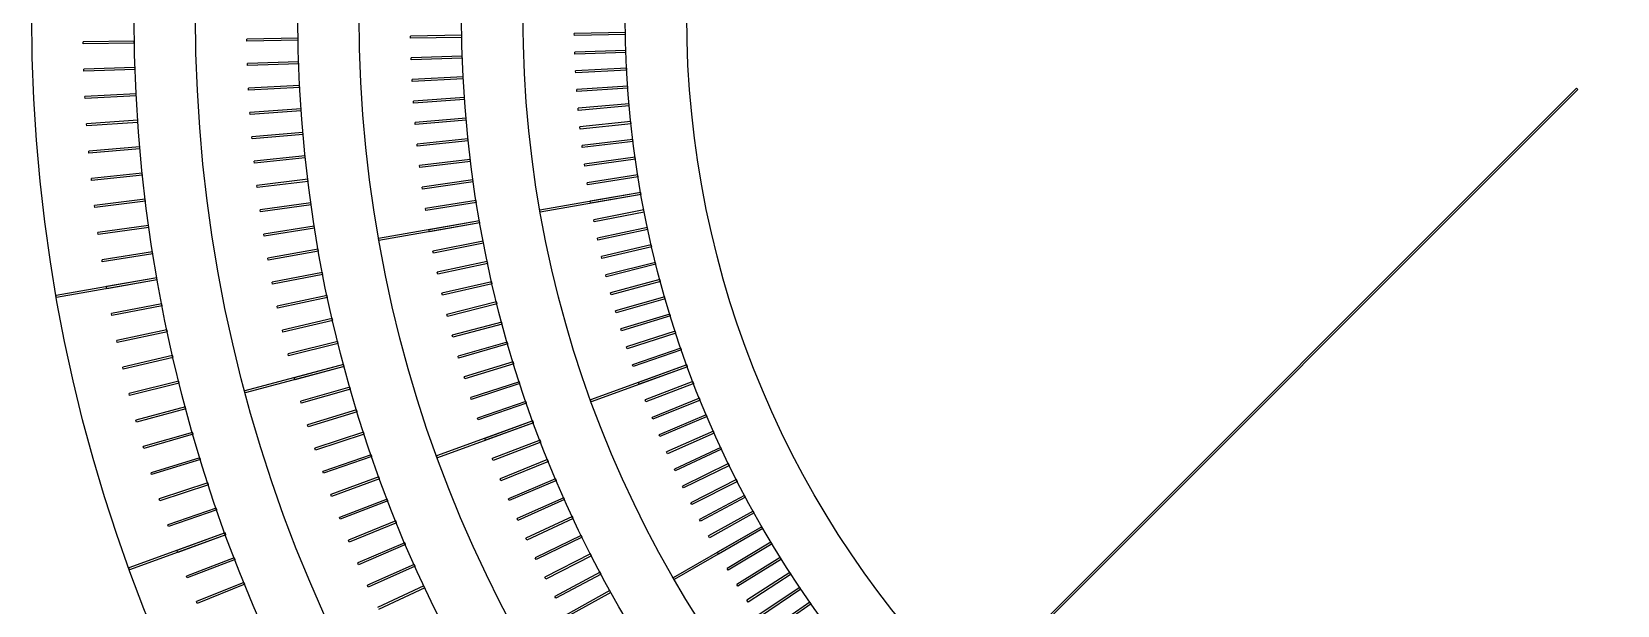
# Model space of a CAD drawing. Header units: millimetres. Extents: x -158 to 158, y -158 to 158.
# Drawn here: x -158 to -3.1, y -57.6 to -1.6 of the extents above; entities that cross this region are included whole.
import ezdxf

# ---------------------------------------------------------------- set-up
doc = ezdxf.new("R2010")
doc.units = ezdxf.units.MM
doc.layers.add('Compound009', color=7, linetype='CONTINUOUS')

msp = doc.modelspace()

# ---------------------------------------------------------------- linework, layer by layer
at = {"layer": 'Compound009'}
for p, q in [((-147.979, -2.48297), (-152.978, -2.57023)), ((-152.975, -2.7702), (-152.978, -2.57023)), ((-147.976, -2.68294), (-152.975, -2.7702)), ((-147.976, -2.68294), (-147.979, -2.48297)), ((-131.982, -2.20373), (-136.981, -2.29099)), ((-136.977, -2.49096), (-136.981, -2.29099)), ((-131.978, -2.4037), (-136.977, -2.49096)), ((-131.978, -2.4037), (-131.982, -2.20373)), ((-115.984, -1.92449), (-120.983, -2.01176)), ((-120.98, -2.21173), (-120.983, -2.01176)), ((-115.981, -2.12446), (-120.98, -2.21173)), ((-115.981, -2.12446), (-115.984, -1.92449)), ((-99.9865, -1.64526), (-104.986, -1.73252)), ((-104.982, -1.93249), (-104.986, -1.73252)), ((-99.983, -1.84523), (-104.982, -1.93249)), ((-99.983, -1.84523), (-99.9865, -1.64526)), ((-131.923, -4.50679), (-136.92, -4.68129)), ((-131.916, -4.70667), (-131.923, -4.50679)), ((-115.933, -3.9484), (-120.93, -4.1229)), ((-120.923, -4.32278), (-120.93, -4.1229)), ((-115.926, -4.14828), (-120.923, -4.32278)), ((-115.926, -4.14828), (-115.933, -3.9484)), ((-99.9426, -3.39001), (-104.94, -3.56451)), ((-104.933, -3.76439), (-104.94, -3.56451)), ((-99.9356, -3.58989), (-104.933, -3.76439)), ((-99.9356, -3.58989), (-99.9426, -3.39001)), ((-147.913, -5.06519), (-152.91, -5.23968)), ((-152.903, -5.43956), (-152.91, -5.23968)), ((-147.906, -5.26506), (-152.903, -5.43956)), ((-147.906, -5.26506), (-147.913, -5.06519)), ((-136.913, -4.88117), (-136.92, -4.68129)), ((-131.916, -4.70667), (-136.913, -4.88117)), ((-115.846, -5.97111), (-120.839, -6.23279)), ((-115.836, -6.17083), (-120.829, -6.43251)), ((-115.836, -6.17083), (-115.846, -5.97111)), ((-99.8682, -5.13373), (-104.861, -5.39541)), ((-104.851, -5.59514), (-104.861, -5.39541)), ((-99.8577, -5.33346), (-104.851, -5.59514)), ((-99.8577, -5.33346), (-99.8682, -5.13373)), ((-147.802, -7.64586), (-152.796, -7.90754)), ((-147.792, -7.84558), (-147.802, -7.64586)), ((-131.824, -6.80848), (-136.817, -7.07016)), ((-136.807, -7.26989), (-136.817, -7.07016)), ((-131.814, -7.00821), (-136.807, -7.26989)), ((-131.814, -7.00821), (-131.824, -6.80848)), ((-120.829, -6.43251), (-120.839, -6.23279)), ((-99.7634, -6.87589), (-104.751, -7.22467)), ((-104.737, -7.42419), (-104.751, -7.22467)), ((-99.7494, -7.0754), (-104.737, -7.42419)), ((-99.7494, -7.0754), (-99.7634, -6.87589)), ((-7.07107, -7.07107), (-66.468, -66.468)), ((-6.92965, -7.21249), (-66.3266, -66.6095)), ((-7.07107, -7.07107), (-6.92965, -7.21249)), ((-152.785, -8.10726), (-152.796, -7.90754)), ((-147.792, -7.84558), (-152.785, -8.10726)), ((-131.685, -9.1081), (-136.673, -9.45688)), ((-131.671, -9.30761), (-131.685, -9.1081)), ((-115.724, -7.99199), (-120.712, -8.34078)), ((-120.698, -8.54029), (-120.712, -8.34078)), ((-115.71, -8.19151), (-120.698, -8.54029)), ((-115.71, -8.19151), (-115.724, -7.99199)), ((-99.6282, -8.61595), (-104.609, -9.05173)), ((-104.592, -9.25097), (-104.609, -9.05173)), ((-99.6108, -8.81519), (-104.592, -9.25097)), ((-99.6108, -8.81519), (-99.6282, -8.61595)), ((-147.646, -10.2242), (-152.634, -10.573)), ((-152.62, -10.7725), (-152.634, -10.573)), ((-147.633, -10.4237), (-152.62, -10.7725)), ((-147.633, -10.4237), (-147.646, -10.2242)), ((-136.659, -9.65639), (-136.673, -9.45688)), ((-131.671, -9.30761), (-136.659, -9.65639)), ((-115.567, -10.0104), (-120.548, -10.4462)), ((-120.531, -10.6455), (-120.548, -10.4462)), ((-115.55, -10.2097), (-120.531, -10.6455)), ((-115.55, -10.2097), (-115.567, -10.0104)), ((-99.4626, -10.3534), (-104.435, -10.876)), ((-99.4417, -10.5523), (-104.414, -11.0749)), ((-99.4417, -10.5523), (-99.4626, -10.3534)), ((-131.506, -11.4049), (-136.487, -11.8407)), ((-136.47, -12.04), (-136.487, -11.8407)), ((-131.489, -11.6042), (-136.47, -12.04)), ((-131.489, -11.6042), (-131.506, -11.4049)), ((-115.375, -12.0258), (-120.348, -12.5485)), ((-115.354, -12.2248), (-120.327, -12.7474)), ((-115.354, -12.2248), (-115.375, -12.0258)), ((-104.414, -11.0749), (-104.435, -10.876)), ((-99.2668, -12.0877), (-104.23, -12.697)), ((-99.2424, -12.2862), (-104.205, -12.8955)), ((-99.2424, -12.2862), (-99.2668, -12.0877)), ((-147.446, -12.7994), (-152.427, -13.2352)), ((-152.409, -13.4344), (-152.427, -13.2352)), ((-147.428, -12.9987), (-152.409, -13.4344)), ((-147.428, -12.9987), (-147.446, -12.7994)), ((-131.287, -13.6983), (-136.26, -14.2209)), ((-131.266, -13.8972), (-136.239, -14.4199)), ((-131.266, -13.8972), (-131.287, -13.6983)), ((-120.327, -12.7474), (-120.348, -12.5485)), ((-104.205, -12.8955), (-104.23, -12.697)), ((-99.0407, -13.8183), (-103.992, -14.5141)), ((-99.0129, -14.0163), (-99.0407, -13.8183)), ((-147.2, -15.3708), (-152.172, -15.8934)), ((-147.179, -15.5697), (-147.2, -15.3708)), ((-136.239, -14.4199), (-136.26, -14.2209)), ((-115.148, -14.0376), (-120.11, -14.6469)), ((-120.086, -14.8454), (-120.11, -14.6469)), ((-115.123, -14.2361), (-120.086, -14.8454)), ((-115.123, -14.2361), (-115.148, -14.0376)), ((-103.964, -14.7122), (-103.992, -14.5141)), ((-99.0129, -14.0163), (-103.964, -14.7122)), ((-152.151, -16.0923), (-152.172, -15.8934)), ((-147.179, -15.5697), (-152.151, -16.0923)), ((-131.028, -15.9875), (-135.991, -16.5968)), ((-135.967, -16.7954), (-135.991, -16.5968)), ((-131.004, -16.186), (-135.967, -16.7954)), ((-131.004, -16.186), (-131.028, -15.9875)), ((-114.885, -16.0451), (-119.836, -16.7409)), ((-119.809, -16.939), (-119.836, -16.7409)), ((-114.857, -16.2431), (-119.809, -16.939)), ((-114.857, -16.2431), (-114.885, -16.0451)), ((-98.7845, -15.5447), (-103.723, -16.3268)), ((-103.692, -16.5244), (-103.723, -16.3268)), ((-98.7532, -15.7422), (-103.692, -16.5244)), ((-98.7532, -15.7422), (-98.7845, -15.5447)), ((-146.909, -17.9374), (-151.872, -18.5468)), ((-151.847, -18.7453), (-151.872, -18.5468)), ((-146.885, -18.1359), (-151.847, -18.7453)), ((-146.885, -18.1359), (-146.909, -17.9374)), ((-130.729, -18.2718), (-135.681, -18.9677)), ((-130.701, -18.4699), (-135.653, -19.1657)), ((-130.701, -18.4699), (-130.729, -18.2718)), ((-114.587, -18.0476), (-119.526, -18.8298)), ((-114.556, -18.2452), (-119.495, -19.0273)), ((-114.556, -18.2452), (-114.587, -18.0476)), ((-98.4981, -17.2663), (-108.346, -19.0028)), ((-98.4634, -17.4633), (-108.311, -19.1998)), ((-98.4981, -17.2663), (-103.422, -18.1346)), ((-103.387, -18.3315), (-103.422, -18.1346)), ((-98.4634, -17.4633), (-103.387, -18.3315)), ((-98.4634, -17.4633), (-98.4981, -17.2663)), ((-98.4634, -17.4633), (-98.4981, -17.2663)), ((-135.653, -19.1657), (-135.681, -18.9677)), ((-114.255, -20.0447), (-124.103, -21.7812)), ((-119.495, -19.0273), (-119.526, -18.8298)), ((-114.255, -20.0447), (-119.179, -20.9129)), ((-114.22, -20.2417), (-114.255, -20.0447)), ((-114.22, -20.2417), (-114.255, -20.0447)), ((-108.311, -19.1998), (-108.346, -19.0028)), ((-98.1818, -18.9827), (-103.09, -19.9368)), ((-103.052, -20.1331), (-103.09, -19.9368)), ((-98.1436, -19.1791), (-103.052, -20.1331)), ((-98.1436, -19.1791), (-98.1818, -18.9827)), ((-146.574, -20.4986), (-151.525, -21.1945)), ((-151.497, -21.3925), (-151.525, -21.1945)), ((-146.546, -20.6966), (-151.497, -21.3925)), ((-146.546, -20.6966), (-146.574, -20.4986)), ((-130.391, -20.5506), (-135.329, -21.3328)), ((-135.298, -21.5303), (-135.329, -21.3328)), ((-130.359, -20.7481), (-135.298, -21.5303)), ((-130.359, -20.7481), (-130.391, -20.5506)), ((-114.22, -20.2417), (-124.068, -21.9782)), ((-119.144, -21.1099), (-119.179, -20.9129)), ((-114.22, -20.2417), (-119.144, -21.1099)), ((-97.8356, -20.6934), (-102.726, -21.7329)), ((-97.794, -20.889), (-102.685, -21.9285)), ((-97.794, -20.889), (-97.8356, -20.6934)), ((-146.194, -23.0535), (-151.132, -23.8357)), ((-146.162, -23.2511), (-146.194, -23.0535)), ((-130.012, -22.8231), (-134.936, -23.6913)), ((-129.977, -23.02), (-134.901, -23.8883)), ((-129.977, -23.02), (-130.012, -22.8231)), ((-124.068, -21.9782), (-124.103, -21.7812)), ((-113.888, -22.0357), (-118.796, -22.9897)), ((-118.758, -23.1861), (-118.796, -22.9897)), ((-113.85, -22.232), (-118.758, -23.1861)), ((-113.85, -22.232), (-113.888, -22.0357)), ((-102.685, -21.9285), (-102.726, -21.7329)), ((-97.4595, -22.3977), (-102.331, -23.5224)), ((-97.4145, -22.5925), (-102.286, -23.7173)), ((-97.4145, -22.5925), (-97.4595, -22.3977)), ((-151.101, -24.0332), (-151.132, -23.8357)), ((-146.162, -23.2511), (-151.101, -24.0332)), ((-134.901, -23.8883), (-134.936, -23.6913)), ((-113.486, -24.0199), (-118.377, -25.0595)), ((-113.444, -24.2156), (-118.335, -25.2551)), ((-113.444, -24.2156), (-113.486, -24.0199)), ((-102.286, -23.7173), (-102.331, -23.5224)), ((-97.0538, -24.0952), (-101.905, -25.3048)), ((-97.0054, -24.2892), (-101.857, -25.4988)), ((-97.0054, -24.2892), (-97.0538, -24.0952)), ((-145.769, -25.6014), (-155.617, -27.3379)), ((-145.734, -25.7984), (-155.582, -27.5349)), ((-145.769, -25.6014), (-150.693, -26.4697)), ((-145.734, -25.7984), (-150.658, -26.6667)), ((-145.734, -25.7984), (-145.769, -25.6014)), ((-145.734, -25.7984), (-145.769, -25.6014)), ((-129.594, -25.0886), (-134.502, -26.0427)), ((-134.464, -26.239), (-134.502, -26.0427)), ((-129.556, -25.285), (-134.464, -26.239)), ((-129.556, -25.285), (-129.594, -25.0886)), ((-118.335, -25.2551), (-118.377, -25.0595)), ((-113.049, -25.9969), (-117.921, -27.1216)), ((-113.004, -26.1918), (-117.876, -27.3165)), ((-113.004, -26.1918), (-113.049, -25.9969)), ((-101.857, -25.4988), (-101.905, -25.3048)), ((-96.6185, -25.7853), (-101.448, -27.0794)), ((-96.5667, -25.9785), (-101.396, -27.2726)), ((-96.5667, -25.9785), (-96.6185, -25.7853)), ((-155.582, -27.5349), (-155.617, -27.3379)), ((-150.658, -26.6667), (-150.693, -26.4697)), ((-129.136, -27.3465), (-134.027, -28.3861)), ((-129.095, -27.5422), (-133.985, -28.5817)), ((-129.095, -27.5422), (-129.136, -27.3465)), ((-117.876, -27.3165), (-117.921, -27.1216)), ((-101.396, -27.2726), (-101.448, -27.0794)), ((-96.1537, -27.4676), (-100.96, -28.8458)), ((-96.0986, -27.6599), (-100.905, -29.038)), ((-96.0986, -27.6599), (-96.1537, -27.4676)), ((-145.3, -28.1416), (-150.208, -29.0956)), ((-150.17, -29.2919), (-150.208, -29.0956)), ((-145.262, -28.3379), (-150.17, -29.2919)), ((-145.262, -28.3379), (-145.3, -28.1416)), ((-133.985, -28.5817), (-134.027, -28.3861)), ((-112.578, -27.9659), (-117.43, -29.1755)), ((-117.382, -29.3696), (-117.43, -29.1755)), ((-112.53, -28.16), (-117.382, -29.3696)), ((-112.53, -28.16), (-112.578, -27.9659)), ((-100.905, -29.038), (-100.96, -28.8458)), ((-95.6597, -29.1415), (-100.441, -30.6034)), ((-95.6012, -29.3328), (-100.383, -30.7947)), ((-95.6012, -29.3328), (-95.6597, -29.1415)), ((-144.787, -30.6731), (-149.677, -31.7127)), ((-144.745, -30.8687), (-149.636, -31.9083)), ((-144.745, -30.8687), (-144.787, -30.6731)), ((-128.639, -29.5961), (-133.511, -30.7209)), ((-133.466, -30.9157), (-133.511, -30.7209)), ((-128.594, -29.791), (-133.466, -30.9157)), ((-128.594, -29.791), (-128.639, -29.5961)), ((-112.073, -29.9264), (-116.903, -31.2205)), ((-112.022, -30.1196), (-116.851, -31.4137)), ((-112.022, -30.1196), (-112.073, -29.9264)), ((-100.383, -30.7947), (-100.441, -30.6034)), ((-95.1366, -30.8066), (-99.8918, -32.3517)), ((-95.0747, -30.9968), (-95.1366, -30.8066)), ((-149.636, -31.9083), (-149.677, -31.7127)), ((-128.103, -31.8367), (-132.955, -33.0463)), ((-128.055, -32.0307), (-132.906, -33.2403)), ((-128.055, -32.0307), (-128.103, -31.8367)), ((-116.851, -31.4137), (-116.903, -31.2205)), ((-111.534, -31.8778), (-116.34, -33.256)), ((-111.479, -32.0701), (-116.285, -33.4482)), ((-111.479, -32.0701), (-111.534, -31.8778)), ((-99.83, -32.5419), (-99.8918, -32.3517)), ((-95.0747, -30.9968), (-99.83, -32.5419)), ((-94.5844, -32.4623), (-99.312, -34.0901)), ((-94.5193, -32.6514), (-94.5844, -32.4623)), ((-144.229, -33.1953), (-149.101, -34.3201)), ((-144.184, -33.3902), (-149.056, -34.5149)), ((-144.184, -33.3902), (-144.229, -33.1953)), ((-127.528, -34.0675), (-137.187, -36.6557)), ((-132.906, -33.2403), (-132.955, -33.0463)), ((-127.528, -34.0675), (-132.358, -35.3616)), ((-127.476, -34.2607), (-127.528, -34.0675)), ((-127.476, -34.2607), (-127.528, -34.0675)), ((-116.285, -33.4482), (-116.34, -33.256)), ((-110.961, -33.8195), (-115.742, -35.2813)), ((-110.902, -34.0107), (-115.684, -35.4726)), ((-110.902, -34.0107), (-110.961, -33.8195)), ((-94.5193, -32.6514), (-99.2469, -34.2792)), ((-149.056, -34.5149), (-149.101, -34.3201)), ((-127.476, -34.2607), (-137.136, -36.8489)), ((-132.306, -35.5548), (-132.358, -35.3616)), ((-127.476, -34.2607), (-132.306, -35.5548)), ((-115.684, -35.4726), (-115.742, -35.2813)), ((-94.0035, -34.108), (-103.4, -37.5282)), ((-93.9351, -34.296), (-103.332, -37.7162)), ((-99.2469, -34.2792), (-99.312, -34.0901)), ((-94.0035, -34.108), (-98.7019, -35.8181)), ((-93.9351, -34.296), (-98.6335, -36.0061)), ((-93.9351, -34.296), (-94.0035, -34.108)), ((-93.9351, -34.296), (-94.0035, -34.108)), ((-143.628, -35.7074), (-148.479, -36.917)), ((-148.431, -37.1111), (-148.479, -36.917)), ((-143.58, -35.9015), (-148.431, -37.1111)), ((-143.58, -35.9015), (-143.628, -35.7074)), ((-137.136, -36.8489), (-137.187, -36.6557)), ((-126.914, -36.288), (-131.72, -37.6662)), ((-126.859, -36.4803), (-131.665, -37.8584)), ((-126.859, -36.4803), (-126.914, -36.288)), ((-110.353, -35.7509), (-115.109, -37.296)), ((-110.292, -35.9411), (-115.047, -37.4862)), ((-110.292, -35.9411), (-110.353, -35.7509)), ((-98.6335, -36.0061), (-98.7019, -35.8181)), ((-93.3939, -35.7434), (-98.0618, -37.5353)), ((-93.3222, -35.9302), (-97.9901, -37.722)), ((-93.3222, -35.9302), (-93.3939, -35.7434)), ((-142.983, -38.2086), (-147.813, -39.5027)), ((-142.931, -38.4018), (-147.761, -39.6959)), ((-142.931, -38.4018), (-142.983, -38.2086)), ((-131.665, -37.8584), (-131.72, -37.6662)), ((-126.261, -38.4974), (-131.043, -39.9593)), ((-126.203, -38.6887), (-130.985, -40.1506)), ((-126.203, -38.6887), (-126.261, -38.4974)), ((-115.047, -37.4862), (-115.109, -37.296)), ((-109.713, -37.6714), (-114.44, -39.2992)), ((-109.648, -37.8605), (-114.375, -39.4883)), ((-109.648, -37.8605), (-109.713, -37.6714)), ((-103.332, -37.7162), (-103.4, -37.5282)), ((-97.9901, -37.722), (-98.0618, -37.5353)), ((-92.7558, -37.3679), (-97.3918, -39.241)), ((-92.6809, -37.5534), (-97.3168, -39.4264)), ((-92.6809, -37.5534), (-92.7558, -37.3679)), ((-147.761, -39.6959), (-147.813, -39.5027)), ((-130.985, -40.1506), (-131.043, -39.9593)), ((-109.039, -39.5804), (-118.435, -43.0006)), ((-108.97, -39.7683), (-118.367, -43.1885)), ((-114.375, -39.4883), (-114.44, -39.2992)), ((-109.039, -39.5804), (-113.737, -41.2905)), ((-108.97, -39.7683), (-113.669, -41.4784)), ((-108.97, -39.7683), (-109.039, -39.5804)), ((-108.97, -39.7683), (-109.039, -39.5804)), ((-97.3168, -39.4264), (-97.3918, -39.241)), ((-92.0896, -38.9811), (-96.6921, -40.9347)), ((-92.0114, -39.1652), (-96.6139, -41.1188)), ((-92.0114, -39.1652), (-92.0896, -38.9811)), ((-142.294, -40.6982), (-147.101, -42.0764)), ((-142.239, -40.8905), (-147.045, -42.2686)), ((-142.239, -40.8905), (-142.294, -40.6982)), ((-125.57, -40.6951), (-130.326, -42.2402)), ((-125.509, -40.8853), (-130.264, -42.4304)), ((-125.509, -40.8853), (-125.57, -40.6951)), ((-113.669, -41.4784), (-113.737, -41.2905)), ((-108.331, -41.4773), (-112.999, -43.2692)), ((-108.259, -41.664), (-112.927, -43.4559)), ((-108.259, -41.664), (-108.331, -41.4773)), ((-96.6139, -41.1188), (-96.6921, -40.9347)), ((-91.3952, -40.5823), (-95.9629, -42.616)), ((-91.3139, -40.765), (-95.8816, -42.7987)), ((-91.3139, -40.765), (-91.3952, -40.5823)), ((-147.045, -42.2686), (-147.101, -42.0764)), ((-141.562, -43.1754), (-146.344, -44.6372)), ((-141.504, -43.3666), (-146.285, -44.8285)), ((-141.504, -43.3666), (-141.562, -43.1754)), ((-130.264, -42.4304), (-130.326, -42.2402)), ((-124.841, -42.8804), (-129.569, -44.5083)), ((-124.776, -43.0695), (-129.503, -44.6974)), ((-124.776, -43.0695), (-124.841, -42.8804)), ((-118.367, -43.1885), (-118.435, -43.0006)), ((-112.927, -43.4559), (-112.999, -43.2692)), ((-107.591, -43.3616), (-112.227, -45.2347)), ((-107.516, -43.5471), (-107.591, -43.3616)), ((-95.8816, -42.7987), (-95.9629, -42.616)), ((-90.673, -42.1712), (-95.2046, -44.2843)), ((-90.5885, -42.3525), (-95.1201, -44.4655)), ((-90.5885, -42.3525), (-90.673, -42.1712)), ((-146.285, -44.8285), (-146.344, -44.6372)), ((-129.503, -44.6974), (-129.569, -44.5083)), ((-107.516, -43.5471), (-112.152, -45.4201)), ((-95.1201, -44.4655), (-95.2046, -44.2843)), ((-89.9232, -43.7472), (-94.4172, -45.9391)), ((-89.8356, -43.927), (-94.3295, -46.1188)), ((-89.8356, -43.927), (-89.9232, -43.7472)), ((-140.787, -45.6394), (-145.543, -47.1845)), ((-140.725, -45.8296), (-145.481, -47.3747)), ((-140.725, -45.8296), (-140.787, -45.6394)), ((-124.074, -45.0527), (-128.772, -46.7628)), ((-124.005, -45.2406), (-128.704, -46.9507)), ((-124.005, -45.2406), (-124.074, -45.0527)), ((-112.152, -45.4201), (-112.227, -45.2347)), ((-106.818, -45.2328), (-111.42, -47.1864)), ((-106.739, -45.4169), (-111.342, -47.3705)), ((-106.739, -45.4169), (-106.818, -45.2328)), ((-94.3295, -46.1188), (-94.4172, -45.9391)), ((-89.1461, -45.3099), (-93.6011, -47.5799)), ((-89.0553, -45.4882), (-93.5103, -47.7581)), ((-89.0553, -45.4882), (-89.1461, -45.3099)), ((-145.481, -47.3747), (-145.543, -47.1845)), ((-128.704, -46.9507), (-128.772, -46.7628)), ((-123.268, -47.2112), (-127.936, -49.0031)), ((-123.197, -47.3979), (-127.865, -49.1898)), ((-123.197, -47.3979), (-123.268, -47.2112)), ((-111.342, -47.3705), (-111.42, -47.1864)), ((-106.012, -47.0901), (-110.58, -49.1238)), ((-105.931, -47.2728), (-110.498, -49.3065)), ((-105.931, -47.2728), (-106.012, -47.0901)), ((-93.5103, -47.7581), (-93.6011, -47.5799)), ((-88.3417, -46.8589), (-92.7564, -49.2062)), ((-88.2478, -47.0355), (-92.6626, -49.3828)), ((-88.2478, -47.0355), (-88.3417, -46.8589)), ((-139.969, -48.0895), (-144.697, -49.7174)), ((-139.904, -48.2786), (-144.632, -49.9065)), ((-139.904, -48.2786), (-139.969, -48.0895)), ((-127.865, -49.1898), (-127.936, -49.0031)), ((-122.426, -49.3554), (-127.062, -51.2284)), ((-122.351, -49.5408), (-126.987, -51.4138)), ((-122.351, -49.5408), (-122.426, -49.3554)), ((-110.498, -49.3065), (-110.58, -49.1238)), ((-105.174, -48.9331), (-109.706, -51.0462)), ((-105.089, -49.1143), (-109.621, -51.2274)), ((-105.089, -49.1143), (-105.174, -48.9331)), ((-92.6626, -49.3828), (-92.7564, -49.2062)), ((-87.5105, -48.3935), (-91.8836, -50.8175)), ((-87.4135, -48.5684), (-91.7866, -50.9925)), ((-87.4135, -48.5684), (-87.5105, -48.3935)), ((-139.109, -50.525), (-148.506, -53.9452)), ((-139.04, -50.713), (-148.437, -54.1332)), ((-144.632, -49.9065), (-144.697, -49.7174)), ((-139.109, -50.525), (-143.807, -52.2351)), ((-139.04, -50.713), (-143.739, -52.4231)), ((-139.04, -50.713), (-139.109, -50.525)), ((-139.04, -50.713), (-139.109, -50.525)), ((-109.621, -51.2274), (-109.706, -51.0462)), ((-104.304, -50.7612), (-108.798, -52.953)), ((-104.216, -50.9409), (-108.71, -53.1328)), ((-104.216, -50.9409), (-104.304, -50.7612)), ((-86.6525, -49.9134), (-95.3128, -54.9134)), ((-86.5525, -50.0866), (-95.2128, -55.0866)), ((-91.7866, -50.9925), (-91.8836, -50.8175)), ((-86.6525, -49.9134), (-90.9827, -52.4134)), ((-86.5525, -50.0866), (-90.8827, -52.5866)), ((-86.5525, -50.0866), (-86.6525, -49.9134)), ((-86.5525, -50.0866), (-86.6525, -49.9134)), ((-143.739, -52.4231), (-143.807, -52.2351)), ((-126.987, -51.4138), (-127.062, -51.2284)), ((-121.546, -51.4845), (-126.148, -53.4381)), ((-121.468, -51.6686), (-126.07, -53.6222)), ((-121.468, -51.6686), (-121.546, -51.4845)), ((-103.402, -52.5738), (-107.857, -54.8437)), ((-103.311, -52.752), (-103.402, -52.5738)), ((-90.8827, -52.5866), (-90.9827, -52.4134)), ((-85.7682, -51.4181), (-90.0541, -53.9933)), ((-85.6652, -51.5895), (-89.9511, -54.1647)), ((-85.6652, -51.5895), (-85.7682, -51.4181)), ((-148.437, -54.1332), (-148.506, -53.9452)), ((-138.206, -52.9451), (-142.874, -54.7369)), ((-138.134, -53.1318), (-142.802, -54.9237)), ((-138.134, -53.1318), (-138.206, -52.9451)), ((-126.07, -53.6222), (-126.148, -53.4381)), ((-120.629, -53.5979), (-125.196, -55.6316)), ((-120.547, -53.7806), (-125.115, -55.8143)), ((-120.547, -53.7806), (-120.629, -53.5979)), ((-108.71, -53.1328), (-108.798, -52.953)), ((-103.311, -52.752), (-107.766, -55.022)), ((-89.9511, -54.1647), (-90.0541, -53.9933)), ((-84.8578, -52.9071), (-89.098, -55.5567)), ((-84.7518, -53.0767), (-88.9921, -55.7263)), ((-84.7518, -53.0767), (-84.8578, -52.9071)), ((-142.802, -54.9237), (-142.874, -54.7369)), ((-137.261, -55.3491), (-141.897, -57.2221)), ((-137.186, -55.5345), (-141.822, -57.4075)), ((-137.186, -55.5345), (-137.261, -55.3491)), ((-125.115, -55.8143), (-125.196, -55.6316)), ((-119.675, -55.695), (-124.206, -57.8081)), ((-119.59, -55.8762), (-119.675, -55.695)), ((-107.766, -55.022), (-107.857, -54.8437)), ((-102.469, -54.3704), (-106.884, -56.7178)), ((-102.375, -54.547), (-106.79, -56.8944)), ((-102.375, -54.547), (-102.469, -54.3704)), ((-95.2128, -55.0866), (-95.3128, -54.9134)), ((-88.9921, -55.7263), (-89.098, -55.5567)), ((-83.9215, -54.38), (-88.1149, -57.1032)), ((-83.8126, -54.5478), (-88.0059, -57.271)), ((-83.8126, -54.5478), (-83.9215, -54.38)), ((-141.822, -57.4075), (-141.897, -57.2221)), ((-119.59, -55.8762), (-124.122, -57.9893)), ((-106.79, -56.8944), (-106.884, -56.7178)), ((-101.504, -56.1505), (-105.877, -58.5745)), ((-101.407, -56.3254), (-105.781, -58.7494)), ((-101.407, -56.3254), (-101.504, -56.1505)), ((-88.0059, -57.271), (-88.1149, -57.1032)), ((-82.9597, -55.8364), (-87.1049, -58.6324)), ((-82.8478, -56.0022), (-86.993, -58.7982)), ((-81.9726, -57.2757), (-86.0683, -60.1436)), ((-82.8478, -56.0022), (-82.9597, -55.8364)), ((-81.8578, -57.4396), (-81.9726, -57.2757)), ((-81.8578, -57.4396), (-85.9536, -60.3074))]:
    msp.add_line(p, q, dxfattribs=at)
for radius in [158, 158, 148, 148, 142, 142, 132, 132, 126, 126, 116, 116, 110, 110, 100, 100, 94, 94]:
    msp.add_circle((0, 0), radius, dxfattribs=at)

doc.saveas('drawing.dxf')
